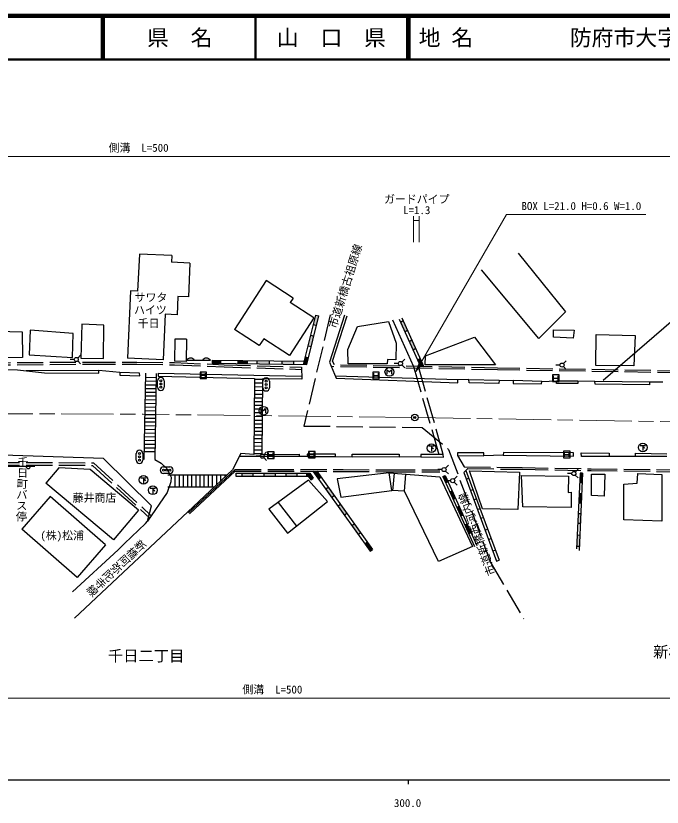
# Model space of a CAD drawing. Units: millimetres, scale not verified. Extents: x 40000 to 680000, y 20000 to 380000.
# Drawn here: x 278078 to 426182, y 198715 to 380000 of the extents above; entities that cross this region are included whole.
import ezdxf
from ezdxf.enums import TextEntityAlignment as Align

# ---------------------------------------------------------------- set-up
doc = ezdxf.new("R2010")
doc.units = ezdxf.units.MM
doc.header["$LTSCALE"] = 1000
doc.header["$PDMODE"] = 32
doc.header["$PDSIZE"] = 500
doc.linetypes.add('CHAIN', pattern=[18.5, 12, -1.5, 3.5, -1.5])
doc.linetypes.add('DASHED', pattern=[7.5, 6, -1.5])
for name, color, linetype, lineweight in [('M-BGD', 7, 'Continuous', 25), ('M-BGD-EXST', 7, 'Continuous', 25), ('M-BMK', 2, 'CHAIN', 13), ('M-BMK-SRVR', 3, 'Continuous', 25), ('M-STR-HTXT', 7, 'Continuous', 13), ('M-STR-STRC', 7, 'Continuous', 25), ('M-TTL', 2, 'Continuous', 140), ('M-TTL-BAND', 7, 'Continuous', 25), ('M-TTL-LINE', 7, 'Continuous', 50)]:
    doc.layers.add(name, color=color, linetype=linetype, lineweight=lineweight)
for name, color, linetype in [('M-BMK-HTXT', 7, 'Continuous'), ('M-OTRS', 6, 'Continuous'), ('M-TTL-TXT', 7, 'Continuous')]:
    doc.layers.add(name, color=color, linetype=linetype)
doc.styles.add('@ＭＳ ゴシック', font='')
doc.styles.add('ＭＳ ゴシック', font='')
doc.styles.get('@ＭＳ ゴシック').set_extended_font_data('@MS Gothic')
doc.styles.get('ＭＳ ゴシック').set_extended_font_data('MS Gothic')

# ---------------------------------------------------------------- blocks, each defined once
blk = doc.blocks.new('open_arrow')
at = {"color": 0, "linetype": 'Continuous', "lineweight": -2}
blk.add_lwpolyline([(7.5, 1.25), (0, 0), (7.5, -1.25)], dxfattribs=at)

msp = doc.modelspace()

# ---------------------------------------------------------------- hatches: boundary and pattern name
at = {"layer": 'M-BGD'}
for points in [[(346984, 309083), (347534, 311281), (346855, 311451), (346305, 309252)], [(367254, 307546), (367832, 307967), (366862, 310116), (366255, 309751)], [(345780, 304264), (346374, 306640), (345695, 306810), (345101, 304434)], [(369126, 303414), (369710, 303803), (368837, 305739), (368227, 305397)], [(324965, 300403), (324974, 301103), (323055, 301128), (323045, 300429)], [(331099, 300323), (331108, 301023), (328937, 301052), (328928, 300352)], [(336102, 300258), (336111, 300958), (333279, 300995), (333270, 300295)], [(344750, 300145), (345147, 301733), (344468, 301903), (344205, 300853), (344031, 300155)], [(370835, 299640), (371594, 299625), (370757, 301481), (370141, 301173)], [(341670, 300186), (341679, 300886), (339037, 300920), (339028, 300220)], [(347969, 274330), (347022, 275654), (346160, 275656), (347400, 273923)], [(332420, 274556), (332420, 275256), (329871, 275256), (329871, 274556)], [(337518, 274556), (337518, 275256), (334898, 275256), (334898, 274556)], [(342475, 274556), (342475, 275256), (339926, 275256), (339926, 274556)], [(346229, 274123), (345450, 275256), (344671, 275256), (344671, 274556), (345081, 274556), (345652, 273726)], [(376563, 273018), (377109, 273266), (376442, 274733), (375896, 274485)], [(407824, 273122), (407913, 275247), (407398, 275261), (407297, 273122)], [(350438, 269674), (351007, 270081), (349636, 272000), (349066, 271593)], [(378284, 269236), (378830, 269484), (378040, 271221), (377494, 270972)], [(407631, 268463), (407719, 270588), (407177, 270588), (407077, 268463)], [(353321, 265643), (353890, 266050), (352415, 268113), (351846, 267706)], [(380018, 265425), (380564, 265674), (379662, 267656), (379116, 267408)], [(407435, 263723), (407528, 265968), (406959, 265988), (406852, 263723)], [(356495, 261204), (357065, 261611), (355604, 263653), (355035, 263246)], [(381863, 261368), (382410, 261617), (381494, 263628), (380948, 263380)], [(407219, 258524), (407324, 261053), (406727, 261077), (406607, 258544)], [(359258, 257340), (359828, 257747), (358597, 259468), (358028, 259061)]]:
    msp.add_hatch(color=256, dxfattribs=at).paths.add_polyline_path(points)

# ---------------------------------------------------------------- linework, layer by layer
for p, q in [((306382, 325419), (305996, 316949)), ((313833, 325079), (306382, 325419)), ((313833, 325079), (313762, 323536)), ((393195, 325626), (404045, 312198)), ((317964, 323345), (313762, 323536)), ((317964, 323345), (317611, 315614)), ((397942, 306095), (384786, 321828)), ((335407, 319342), (328182, 308134)), ((341590, 315356), (335407, 319342)), ((304376, 317023), (303673, 301602)), ((305996, 316949), (304376, 317023)), ((315206, 315723), (315016, 311539)), ((317611, 315614), (315206, 315723)), ((341590, 315356), (340910, 314301)), ((346334, 310804), (340910, 314301)), ((404045, 312198), (397942, 306095)), ((312289, 311664), (311813, 301231)), ((315016, 311539), (312289, 311664)), ((346334, 310804), (340796, 302215)), ((344031, 300155), (346855, 311451)), ((344750, 300145), (347534, 311281)), ((346855, 311451), (347534, 311281)), ((353384, 311411), (349937, 300653)), ((350668, 300862), (354011, 311307)), ((356394, 308797), (363461, 310010)), ((363461, 310010), (365220, 304975)), ((364401, 310374), (369193, 299637)), ((365918, 310495), (370835, 299640)), ((366862, 310116), (366255, 309751)), ((366554, 310798), (371594, 299625)), ((293225, 309393), (292942, 301561)), ((298227, 309110), (293225, 309393)), ((298132, 301467), (298227, 309110)), ((346305, 309252), (346984, 309083)), ((354150, 303580), (356394, 308797)), ((270766, 307789), (279542, 307600)), ((279542, 307600), (279636, 301750)), ((281335, 307978), (281146, 302316)), ((291244, 307223), (281335, 307978)), ((291055, 301750), (291244, 307223)), ((333873, 304465), (328182, 308134)), ((345695, 306810), (346374, 306640)), ((367832, 307967), (367254, 307546)), ((371947, 302107), (383206, 306412)), ((383206, 306412), (387953, 300010)), ((401294, 308087), (405983, 307997)), ((401294, 306374), (401294, 308087)), ((405803, 306194), (401294, 306374)), ((405983, 307997), (405803, 306194)), ((410943, 299882), (411033, 307005)), ((411033, 307005), (419960, 306735)), ((419960, 306735), (419689, 299792)), ((314525, 305932), (314451, 300885)), ((317191, 305893), (314525, 305932)), ((317191, 305893), (317117, 300846)), ((334881, 306028), (333873, 304465)), ((340796, 302215), (334881, 306028)), ((365220, 304975), (365159, 301215)), ((368227, 305397), (368837, 305739)), ((345101, 304434), (345780, 304264)), ((354211, 300305), (354150, 303580)), ((369710, 303803), (369126, 303414)), ((279636, 301750), (271049, 301561)), ((281146, 302316), (291055, 301750)), ((292942, 301561), (298132, 301467)), ((311813, 301231), (303673, 301602)), ((317195, 301089), (322668, 301089)), ((323055, 301128), (323045, 300429)), ((323055, 301128), (344205, 300853)), ((324974, 301103), (324965, 300403)), ((328937, 301052), (328928, 300352)), ((331108, 301023), (331099, 300323)), ((333279, 300995), (333270, 300295)), ((336111, 300958), (336102, 300258)), ((344468, 301903), (345147, 301733)), ((363218, 301275), (363158, 300305)), ((365159, 301215), (363218, 301275)), ((370141, 301173), (370757, 301481)), ((371892, 300010), (371947, 302107)), ((317117, 300846), (314451, 300885)), ((323045, 300429), (344750, 300145)), ((339037, 300920), (339028, 300220)), ((341679, 300886), (341670, 300186)), ((343539, 299513), (343578, 296757)), ((349937, 300653), (351504, 296997)), ((351086, 300026), (350668, 300862)), ((363158, 300305), (354211, 300305)), ((387953, 300010), (371892, 300010)), ((419689, 299792), (410943, 299882)), ((265423, 299115), (278442, 298898)), ((278442, 298898), (284627, 298247)), ((297068, 298754), (280456, 298686)), ((284627, 298247), (297068, 298175)), ((297068, 298175), (297068, 298754)), ((306399, 298175), (301914, 298320)), ((301914, 298320), (301914, 297669)), ((301914, 297669), (306471, 297524)), ((306471, 297524), (306399, 298175)), ((307764, 298112), (307425, 278385)), ((310264, 298069), (309925, 278342)), ((310666, 298103), (310666, 297452)), ((310666, 298103), (343569, 297424)), ((310666, 297452), (332764, 296945)), ((379392, 296579), (351293, 297489)), ((310232, 296231), (307732, 296274)), ((310247, 297081), (307747, 297124)), ((332764, 296945), (332619, 279513)), ((334554, 295816), (332755, 295831)), ((334562, 296666), (332762, 296681)), ((334563, 296842), (334419, 279498)), ((343578, 296757), (334563, 296842)), ((351504, 296997), (379392, 295953)), ((379392, 295953), (379392, 296579)), ((381867, 296657), (388834, 296502)), ((381944, 295960), (381867, 296657)), ((388757, 295805), (381944, 295960)), ((388834, 296502), (388757, 295805)), ((398638, 296266), (392057, 296423)), ((392057, 296423), (392057, 295796)), ((392057, 295796), (398533, 295691)), ((398533, 295691), (398638, 296266)), ((401980, 296370), (406889, 296370)), ((401980, 295744), (401980, 296370)), ((406837, 295744), (401980, 295744)), ((406889, 296370), (406837, 295744)), ((410775, 296288), (423278, 296155)), ((410819, 295627), (410775, 296288)), ((423278, 295495), (410819, 295627)), ((423278, 296155), (423278, 295495)), ((310188, 293681), (307689, 293724)), ((310203, 294531), (307703, 294574)), ((310217, 295381), (307718, 295424)), ((334540, 294116), (332740, 294131)), ((334547, 294966), (332748, 294981)), ((310159, 291982), (307659, 292025)), ((310174, 292832), (307674, 292874)), ((334526, 292416), (332726, 292431)), ((334533, 293266), (332733, 293281)), ((310130, 290282), (307630, 290325)), ((310144, 291132), (307645, 291175)), ((334512, 290716), (332712, 290731)), ((334519, 291566), (332719, 291581)), ((310101, 288582), (307601, 288625)), ((310115, 289432), (307616, 289475)), ((334498, 289016), (332698, 289031)), ((334505, 289866), (332705, 289881)), ((310072, 286882), (307572, 286925)), ((310086, 287732), (307586, 287775)), ((334477, 286466), (332677, 286481)), ((334484, 287316), (332684, 287331)), ((334491, 288166), (332691, 288181)), ((310042, 285183), (307543, 285226)), ((310057, 286033), (307557, 286075)), ((334463, 284766), (332663, 284781)), ((334470, 285616), (332670, 285631)), ((310013, 283483), (307514, 283526)), ((310028, 284333), (307528, 284376)), ((334449, 283066), (332649, 283081)), ((334456, 283916), (332656, 283931)), ((309984, 281783), (307484, 281826)), ((309999, 282633), (307499, 282676)), ((334435, 281366), (332635, 281381)), ((334442, 282216), (332642, 282231)), ((298172, 278614), (275114, 279391)), ((309955, 280083), (307455, 280126)), ((309969, 280933), (307470, 280976)), ((329654, 279730), (327737, 275969)), ((332619, 279513), (329654, 279730)), ((334420, 279666), (332621, 279681)), ((334428, 280516), (332628, 280531)), ((334419, 279498), (342985, 279570)), ((342985, 279570), (342985, 279062)), ((351356, 279599), (344834, 279599)), ((344834, 279599), (344909, 279075)), ((351356, 279075), (351356, 279599)), ((355180, 279000), (355180, 279599)), ((355180, 279599), (365900, 279599)), ((365900, 279599), (365900, 278925)), ((376021, 279524), (370848, 279524)), ((370848, 279524), (370848, 279000)), ((376096, 278925), (376021, 279524)), ((379320, 279899), (379245, 279299)), ((379245, 279299), (385317, 279224)), ((379245, 279299), (380819, 276675)), ((385317, 279899), (379320, 279899)), ((385317, 279224), (385317, 279899)), ((389806, 280001), (389721, 279325)), ((389721, 279325), (405859, 279156)), ((405859, 279916), (389806, 280001)), ((405859, 279156), (405859, 279916)), ((407634, 279916), (414055, 279832)), ((407718, 279071), (407634, 279916)), ((414055, 279832), (414055, 279071)), ((420054, 279832), (427236, 279663)), ((420054, 279071), (420054, 279832)), ((309163, 267743), (298172, 278614)), ((309925, 278342), (311405, 277538)), ((311405, 277538), (312675, 276268)), ((342985, 279062), (329310, 279057)), ((344909, 279075), (351356, 279075)), ((365900, 278925), (355180, 279000)), ((370848, 279000), (376096, 278925)), ((414055, 279071), (407718, 279071)), ((427236, 279071), (420054, 279071)), ((282438, 276789), (256286, 276789)), ((287906, 276437), (284958, 272926)), ((295144, 276062), (287906, 276437)), ((306181, 266792), (295144, 276062)), ((312675, 276268), (313691, 274321)), ((327737, 275969), (317466, 266349)), ((328314, 276098), (317671, 266130)), ((328326, 275698), (317876, 265911)), ((346160, 275656), (359258, 257340)), ((347022, 275654), (359828, 257747)), ((381628, 276266), (380702, 275418)), ((381179, 275856), (388795, 255316)), ((382061, 275732), (393465, 275496)), ((385000, 267031), (382061, 275732)), ((312929, 274829), (326519, 274829)), ((313691, 274321), (313606, 273220)), ((314537, 274829), (314537, 272129)), ((315487, 274829), (315487, 272129)), ((316437, 274829), (316437, 272129)), ((317387, 274829), (317387, 272129)), ((318337, 274829), (318337, 272129)), ((319287, 274829), (319287, 272129)), ((320237, 274829), (320237, 272129)), ((321187, 274829), (321187, 272129)), ((322137, 274829), (322137, 272129)), ((323087, 274829), (323087, 272129)), ((324037, 274829), (324037, 272504)), ((324987, 274829), (324987, 273394)), ((325937, 274829), (325937, 274284)), ((328525, 275256), (345450, 275256)), ((328525, 275256), (328525, 274556)), ((328525, 274556), (345081, 274556)), ((329871, 275256), (329871, 274556)), ((332420, 275256), (332420, 274556)), ((334898, 275256), (334898, 274556)), ((337518, 275256), (337518, 274556)), ((339926, 275256), (339926, 274556)), ((342475, 275256), (342475, 274556)), ((344671, 275256), (344671, 274556)), ((345081, 274556), (345652, 273726)), ((345450, 275256), (346229, 274123)), ((345652, 273726), (346229, 274123)), ((347400, 273923), (347969, 274330)), ((363624, 275342), (351727, 273917)), ((351727, 273917), (352535, 269764)), ((364233, 271234), (363624, 275342)), ((363624, 275342), (375263, 274353)), ((364491, 271220), (364822, 275240)), ((367124, 271082), (367451, 275017)), ((375263, 274353), (382718, 258455)), ((375896, 274485), (376442, 274733)), ((375896, 274485), (383198, 258434)), ((376442, 274733), (383744, 258683)), ((380702, 275418), (388233, 255108)), ((381284, 273847), (381847, 274056)), ((393465, 275496), (393113, 266913)), ((393936, 274673), (404753, 274556)), ((394288, 267501), (393936, 274673)), ((404753, 274556), (404635, 270793)), ((407398, 275261), (406575, 257860)), ((407913, 275247), (407177, 257512)), ((407913, 275247), (407398, 275261)), ((409985, 275026), (413042, 275026)), ((409985, 270088), (409985, 275026)), ((413042, 275026), (412924, 269970)), ((420449, 272910), (420567, 275144)), ((420567, 275144), (426093, 274909)), ((426093, 274909), (426093, 264209)), ((300423, 259937), (284958, 272926)), ((313606, 273220), (312759, 270765)), ((312929, 272129), (323636, 272129)), ((345158, 273645), (336061, 266952)), ((349506, 268725), (345158, 273645)), ((349066, 271593), (349636, 272000)), ((376563, 273018), (377109, 273266)), ((407297, 273122), (407824, 273122)), ((417392, 272675), (420449, 272910)), ((417392, 264562), (417392, 272675)), ((312759, 270765), (308267, 264218)), ((352535, 269764), (364233, 271234)), ((367124, 271082), (364233, 271234)), ((374959, 255031), (367124, 271082)), ((377494, 270972), (378040, 271221)), ((382247, 271251), (382809, 271460)), ((404635, 270793), (405341, 270911)), ((405341, 270911), (405341, 267384)), ((407177, 270588), (407719, 270588)), ((285945, 269864), (279448, 262382)), ((298648, 258832), (285945, 269864)), ((338156, 268494), (342383, 263071)), ((340352, 261459), (349506, 268725)), ((350438, 269674), (351007, 270081)), ((378284, 269236), (378830, 269484)), ((383042, 269106), (383605, 269315)), ((407077, 268463), (407631, 268463)), ((412924, 269970), (409985, 270088)), ((306181, 266792), (300423, 259937)), ((308267, 264218), (309163, 267743)), ((336061, 266952), (340352, 261459)), ((351846, 267706), (352415, 268113)), ((379116, 267408), (379662, 267656)), ((383853, 266919), (384416, 267127)), ((393113, 266913), (385000, 267031)), ((405341, 267384), (394288, 267501)), ((317466, 266349), (291534, 242045)), ((353321, 265643), (353890, 266050)), ((380018, 265425), (380564, 265674)), ((384605, 264890), (385168, 265099)), ((406959, 265988), (407528, 265968)), ((302963, 259116), (307809, 263672)), ((307809, 263672), (308267, 264218)), ((355035, 263246), (355604, 263653)), ((380948, 263380), (381494, 263628)), ((407435, 263723), (406852, 263723)), ((426093, 264209), (417392, 264562)), ((292152, 251351), (279448, 262382)), ((356495, 261204), (357065, 261611)), ((381863, 261368), (382410, 261617)), ((385602, 262202), (386164, 262411)), ((406727, 261077), (407324, 261053)), ((358028, 259061), (358597, 259468)), ((386404, 260040), (386966, 260248)), ((291100, 248049), (301516, 257669)), ((298648, 258832), (292152, 251351)), ((301516, 257669), (302963, 259116)), ((359258, 257340), (359828, 257747)), ((382718, 258455), (374959, 255031)), ((387376, 257419), (387938, 257627)), ((406607, 258544), (407219, 258524)), ((388233, 255108), (388795, 255316))]:
    msp.add_line(p, q, dxfattribs=at)
at = {"layer": 'M-BGD', "linetype": 'DASHED'}
for p, q in [((350122, 311485), (344095, 286035)), ((255849, 300408), (294919, 300689)), ((255853, 299908), (294921, 300189)), ((294919, 300689), (305797, 300689)), ((294921, 300189), (305793, 300189)), ((305793, 300189), (314411, 300051)), ((305797, 300689), (314425, 300551)), ((314411, 300051), (325829, 299579)), ((314425, 300551), (325848, 300079)), ((325829, 299579), (343546, 299012)), ((325848, 300079), (343539, 299513)), ((388473, 298895), (350371, 299640)), ((388480, 299295), (351086, 300026)), ((369193, 299637), (375019, 279524)), ((376021, 279524), (370368, 299649)), ((446085, 298355), (388480, 299295)), ((301914, 298320), (297068, 298754)), ((446078, 297955), (388473, 298895)), ((381867, 296657), (379392, 296579)), ((388834, 296502), (392057, 296423)), ((398638, 296266), (401980, 296370)), ((406889, 296370), (410775, 296288)), ((423278, 296155), (426340, 296185)), ((344095, 286035), (371219, 285700)), ((371219, 285700), (377247, 280677)), ((377247, 280677), (386790, 254892)), ((389721, 279325), (385317, 279224)), ((220455, 277898), (295862, 277623)), ((295862, 277623), (309119, 265460)), ((344909, 279075), (342985, 279062)), ((351356, 279075), (355180, 279000)), ((370848, 279000), (365900, 278925)), ((420054, 279071), (414055, 279071)), ((220453, 277298), (295627, 277024)), ((295627, 277024), (308776, 264960)), ((328314, 276098), (353060, 276040)), ((328326, 275698), (353058, 275640)), ((353058, 275640), (363617, 275566)), ((353060, 276040), (363619, 275966)), ((363617, 275566), (375245, 275566)), ((363619, 275966), (375245, 275966)), ((380819, 276675), (394089, 276526)), ((381628, 276266), (394083, 276126)), ((394083, 276126), (409901, 275826)), ((394089, 276526), (409907, 276226)), ((409901, 275826), (440152, 275451)), ((409907, 276226), (440157, 275851)), ((386790, 254892), (394492, 241833))]:
    msp.add_line(p, q, dxfattribs=at)
at = {"layer": 'M-BGD'}
for centre, radius, start, end in [((318107, 300507), 1082, 32.54459, 147.45541), ((321756, 300507), 1082, 32.54459, 147.45541), ((280929, 276792), 503, 180.33454, 359.66546)]:
    msp.add_arc(centre, radius, start, end, dxfattribs=at)
at = {"layer": 'M-BGD-EXST'}
for p, q in [((291449, 301267), (290507, 301267)), ((292254, 301600), (292921, 302267)), ((292254, 300934), (292921, 300267)), ((366542, 300693), (367209, 301360)), ((403550, 300330), (404217, 300997)), ((365737, 300360), (364795, 300360)), ((366542, 300027), (367209, 299360)), ((402745, 299997), (401802, 299997)), ((403550, 299664), (404217, 298997)), ((321783, 298404), (320283, 298404)), ((320283, 298404), (320283, 296904)), ((320515, 297131), (320515, 298181)), ((320515, 297656), (321565, 297656)), ((321567, 297127), (321567, 298177)), ((321783, 296904), (321783, 298404)), ((361370, 298360), (359870, 298360)), ((359870, 298360), (359870, 296860)), ((360103, 297087), (360103, 298137)), ((360103, 297612), (361153, 297612)), ((361154, 297083), (361154, 298133)), ((361370, 296860), (361370, 298360)), ((363169, 297925), (363169, 298925)), ((363169, 298925), (363669, 298425)), ((363669, 298425), (364169, 298925)), ((364169, 298925), (364169, 297925)), ((402546, 297742), (401046, 297742)), ((401046, 297742), (401046, 296242)), ((401279, 296469), (401279, 297519)), ((402330, 296465), (402330, 297515)), ((402546, 296242), (402546, 297742)), ((310562, 294911), (310562, 296411)), ((312062, 296411), (312062, 294911)), ((320283, 296904), (321783, 296904)), ((334673, 294809), (334673, 296309)), ((336173, 296309), (336173, 294809)), ((359870, 296860), (361370, 296860)), ((401046, 296242), (402546, 296242)), ((401279, 296994), (402329, 296994)), ((334325, 289036), (334325, 290036)), ((334325, 290036), (334825, 289536)), ((334825, 289536), (335325, 290036)), ((335325, 290036), (335325, 289036)), ((372729, 281471), (373938, 281471)), ((373333, 281471), (373333, 280253)), ((373336, 281178), (373626, 280969)), ((421121, 281603), (422330, 281603)), ((421725, 281603), (421725, 280386)), ((421728, 281310), (422018, 281101)), ((422018, 281101), (422151, 280920)), ((305648, 278223), (305648, 279723)), ((307148, 279723), (307148, 278223)), ((334886, 279468), (335552, 280135)), ((337274, 280089), (335774, 280089)), ((335774, 280089), (335774, 278589)), ((336006, 278816), (336006, 279866)), ((336006, 279341), (337056, 279341)), ((337058, 278812), (337058, 279862)), ((337274, 278589), (337274, 280089)), ((346674, 280222), (345174, 280222)), ((345174, 280222), (345174, 278722)), ((345406, 278949), (345406, 279999)), ((345406, 279474), (346456, 279474)), ((346458, 278944), (346458, 279994)), ((346674, 278722), (346674, 280222)), ((373626, 280969), (373759, 280788)), ((405062, 280266), (403562, 280266)), ((403562, 280266), (403562, 278766)), ((403794, 278993), (403794, 280043)), ((403794, 279518), (404844, 279518)), ((404846, 278988), (404846, 280038)), ((405062, 278766), (405062, 280266)), ((334081, 279135), (333138, 279135)), ((334886, 278801), (335552, 278135)), ((335774, 278589), (337274, 278589)), ((345174, 278722), (346674, 278722)), ((403562, 278766), (405062, 278766)), ((311893, 276652), (313393, 276652)), ((375715, 276051), (374772, 276051)), ((376520, 276384), (377186, 277051)), ((376520, 275717), (377186, 275051)), ((406271, 275477), (406938, 276144)), ((306728, 274189), (307937, 274189)), ((307333, 274189), (307333, 272971)), ((307335, 273896), (307626, 273687)), ((313393, 275152), (311893, 275152)), ((378515, 273844), (379182, 274511)), ((405466, 275144), (404524, 275144)), ((406271, 274810), (406938, 274144)), ((307626, 273687), (307759, 273506)), ((377710, 273511), (376768, 273511)), ((378515, 273178), (379182, 272511)), ((308846, 271805), (310055, 271805)), ((309451, 271805), (309451, 270588)), ((309454, 271513), (309744, 271304)), ((309744, 271304), (309877, 271123))]:
    msp.add_line(p, q, dxfattribs=at)
for centre, radius in [((291921, 301267), 471), ((363669, 298425), 1000), ((366209, 300360), 471), ((403217, 299997), 471), ((311312, 296411), 225), ((311312, 295661), 225), ((335423, 296309), 225), ((335423, 295559), 225), ((311312, 294911), 225), ((335423, 294809), 225), ((334825, 289536), 1000), ((373331, 280972), 1000), ((421722, 281105), 1000), ((306398, 279723), 225), ((306398, 278973), 225), ((334552, 279135), 471), ((306398, 278223), 225), ((311893, 275902), 225), ((312643, 275902), 225), ((313393, 275902), 225), ((376186, 276051), 471), ((405938, 275144), 471), ((307330, 273690), 1000), ((378182, 273511), 471), ((309448, 271307), 1000)]:
    msp.add_circle(centre, radius, dxfattribs=at)
for centre, start, end in [((311312, 296411), 0, 180), ((335423, 296309), 0, 180), ((311312, 294911), 180, 0), ((335423, 294809), 180, 0), ((306398, 279723), 0, 180), ((306398, 278223), 180, 0), ((311893, 275902), 90, 270), ((313393, 275902), 270, 90)]:
    msp.add_arc(centre, 750, start, end, dxfattribs=at)
at = {"layer": 'M-BMK'}
for p, q in [((269997, 288857), (307222, 288718)), ((368737, 288004), (307222, 288718)), ((370237, 287983), (468302, 286346))]:
    msp.add_line(p, q, dxfattribs=at)
at = {"layer": 'M-BMK-SRVR'}
msp.add_circle((369487, 287995), 750, dxfattribs=at)
at = {"layer": 'M-OTRS'}
msp.add_point((369487, 287995), dxfattribs=at)
at = {"layer": 'M-STR-HTXT'}
for p, q in [((69173, 347807), (569204, 347807)), ((369173, 328132), (369173, 334132)), ((370473, 328132), (370473, 334132)), ((369173, 333132), (370473, 333132)), ((569301, 223695), (68922, 223695))]:
    msp.add_line(p, q, dxfattribs=at)
msp.add_lwpolyline([(369749, 298509), (390505, 334460), (422450, 334460)], dxfattribs=at)
at = {"layer": 'M-STR-STRC'}
msp.add_line((412650, 296501), (445340, 324821), dxfattribs=at)
at = {"layer": 'M-TTL'}
msp.add_line((680000, 380000), (40000, 380000), dxfattribs=at)
at = {"layer": 'M-TTL-BAND'}
for p, q in [((40000, 205000), (579000, 205000)), ((368000, 205000), (368000, 204000))]:
    msp.add_line(p, q, dxfattribs=at)
at = {"layer": 'M-TTL-LINE'}
for p, q in [((297750, 380000), (297750, 370000)), ((298250, 380000), (298250, 370000)), ((333000, 380000), (333000, 370000)), ((367750, 380000), (367750, 370000)), ((368250, 380000), (368250, 370000)), ((40000, 370000), (680000, 370000))]:
    msp.add_line(p, q, dxfattribs=at)

# ---------------------------------------------------------------- block references
at = {"layer": 'M-STR-HTXT', "xscale": 300, "yscale": 300, "rotation": 60}
msp.add_blockref('open_arrow', (369749, 298509), dxfattribs=at)

# ---------------------------------------------------------------- texts
at = {"layer": 'M-BMK-HTXT', "style": 'ＭＳ ゴシック'}
for s, rotation, p in [('市道新橋古祖原線', 72.688, (352019, 308081)), ('市道新橋西河内線', 110.022, (388578, 252378))]:
    msp.add_text(s, height=1833, rotation=rotation, dxfattribs=at).set_placement(p, align=Align.BOTTOM_LEFT)
for s, height, p in [('サワタ', 1833, (305298, 314018)), ('ハイツ', 1833, (305162, 311150)), ('千日', 1833, (306007, 308087)), ('藤井商店', 1833, (291108, 268133)), ('(株)松浦', 1833, (283701, 259490)), ('新橋町', 2566, (424111, 232259)), ('千日二丁目', 2566, (299189, 231332))]:
    msp.add_text(s, height=height, dxfattribs=at).set_placement(p, align=Align.BOTTOM_LEFT)
at = {"layer": 'M-BMK-HTXT', "style": '@ＭＳ ゴシック'}
for s, rotation, p in [('千日町バス停', 268.452, (277803, 264115)), ('新橋阿弥陀寺線', 223.249, (293681, 248578))]:
    msp.add_text(s, height=1833, rotation=rotation, dxfattribs=at).set_placement(p, align=Align.BOTTOM_RIGHT)
at = {"layer": 'M-STR-HTXT', "style": 'ＭＳ ゴシック'}
for s, p in [('側溝\u3000L=500', (306210, 348307)), ('ガードパイプ', (369949, 336525)), ('L=1.3', (369949, 334025)), ('側溝\u3000L=500', (336859, 224195))]:
    msp.add_text(s, height=1833, dxfattribs=at).set_placement(p, align=Align.BOTTOM_CENTER)
msp.add_text('BOX L=21.0 H=0.6 W=1.0', height=1833, dxfattribs=at).set_placement((393950, 334960), align=Align.BOTTOM_LEFT)
at = {"layer": 'M-TTL-BAND', "style": 'ＭＳ ゴシック'}
msp.add_text('300.0', height=1833, dxfattribs=at).set_placement((367844, 198195), align=Align.BOTTOM_CENTER)
at = {"layer": 'M-TTL-TXT', "style": 'ＭＳ ゴシック'}
for s, p in [('県\u3000名', (315625, 375000)), ('山\u3000口\u3000県', (350375, 375000))]:
    msp.add_text(s, height=3666, dxfattribs=at).set_placement(p, align=Align.MIDDLE_CENTER)
for s, p in [('地 名', (370380, 375000)), ('防府市大字西佐波令', (405024, 375000))]:
    msp.add_text(s, height=3666, dxfattribs=at).set_placement(p, align=Align.MIDDLE_LEFT)

doc.saveas('drawing.dxf')
